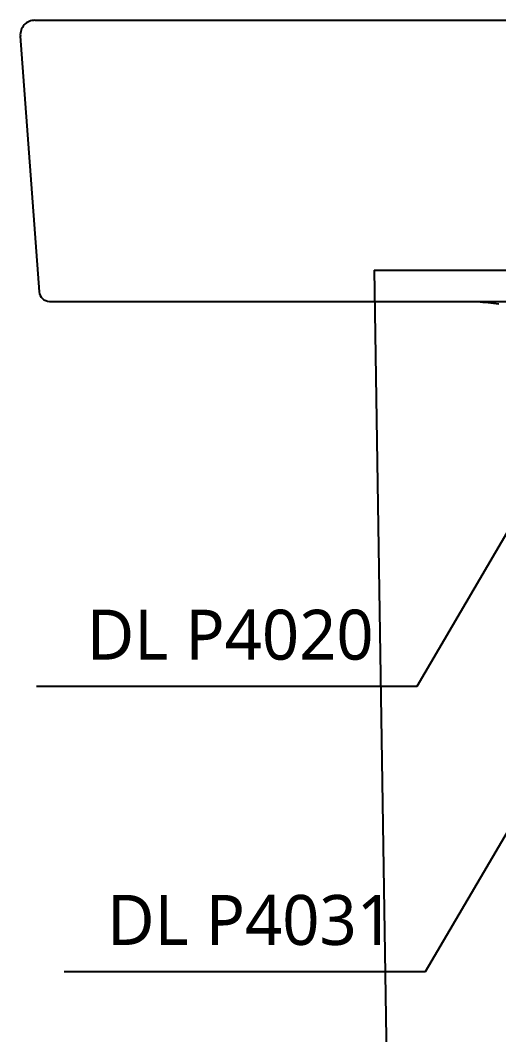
# Model space of a CAD drawing. Extents: x 0 to 6851, y 0 to 2100.
# Drawn here: x 2015 to 2244.8, y 438.2 to 925.4 of the extents above; entities that cross this region are included whole.
import ezdxf

# ---------------------------------------------------------------- set-up
doc = ezdxf.new("R2010")
doc.units = 0
doc.header["$LTSCALE"] = 20
doc.header["$MEASUREMENT"] = 0
doc.layers.add('1', color=1, linetype='CONTINUOUS')
doc.layers.add('7', color=7, linetype='CONTINUOUS')
doc.styles.get("Standard").update_dxf_attribs({"font": 'NanumGothic.ttf'})

msp = doc.modelspace()

# ---------------------------------------------------------------- linework, layer by layer
at = {"layer": '1', "color": 3}
for p, q in [((2205.56, 605.65), (2257.87, 695)), ((2022.75, 605.65), (2205.56, 605.65)), ((2209.68, 468.65), (2262, 558)), ((2036.03, 468.65), (2209.68, 468.65))]:
    msp.add_line(p, q, dxfattribs=at)
at = {"layer": '7'}
for p, q in [((2022, 925.42, -9.25), (2500, 925.42, -9.25)), ((2015.02, 917.86, -9.25), (2024.07, 795.06, -9.25)), ((2185, 805.42), (2195, 165.42)), ((2185, 805.42), (2395, 805.42)), ((2029.06, 790.42, -9.25), (2500, 790.42, -9.25))]:
    msp.add_line(p, q, dxfattribs=at)
for centre, radius, start, end in [((2022, 918.42, -9.25), 7, 90, 184.6106), ((2029.06, 795.42, -9.25), 5, 184.2142, 270), ((2321.53, 1515.73, -9.25), 730.5, 263.16209, 263.96941)]:
    msp.add_arc(centre, radius, start, end, dxfattribs=at)

# ---------------------------------------------------------------- texts
at = {"layer": '1', "color": 2, "char_height": 24, "attachment_point": 5}
for s, insert in [('DL P4020', (2115.83, 630.19)), ('DL P4031', (2125.59, 493.18))]:
    msp.add_mtext(s, dxfattribs=dict(at, insert=insert))

doc.saveas('drawing.dxf')
